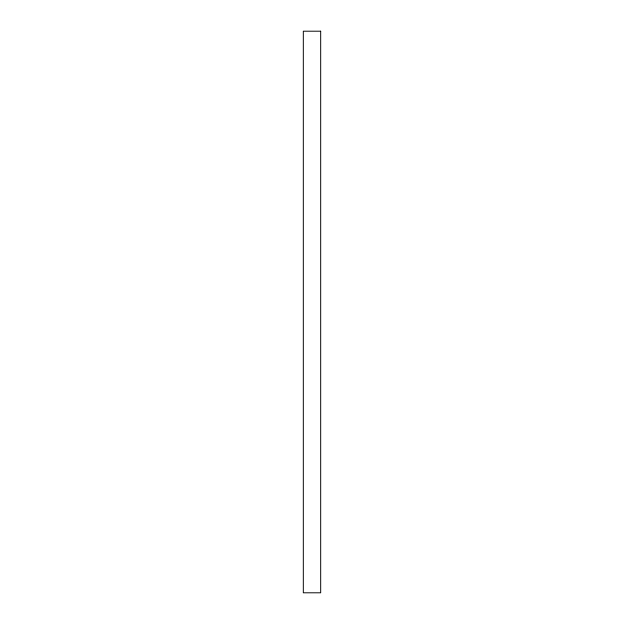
<?xml version="1.0" encoding="UTF-8"?>
<svg xmlns="http://www.w3.org/2000/svg" width="624" height="624" viewBox="0 0 624 624"><rect width="100%" height="100%" fill="white"/><g stroke="black" fill="none" stroke-linecap="round" stroke-linejoin="round"><path stroke-width="0.94" d="M320.681 31.2L303.319 31.2L303.319 592.8L320.681 592.8L320.681 31.2"/></g></svg>
